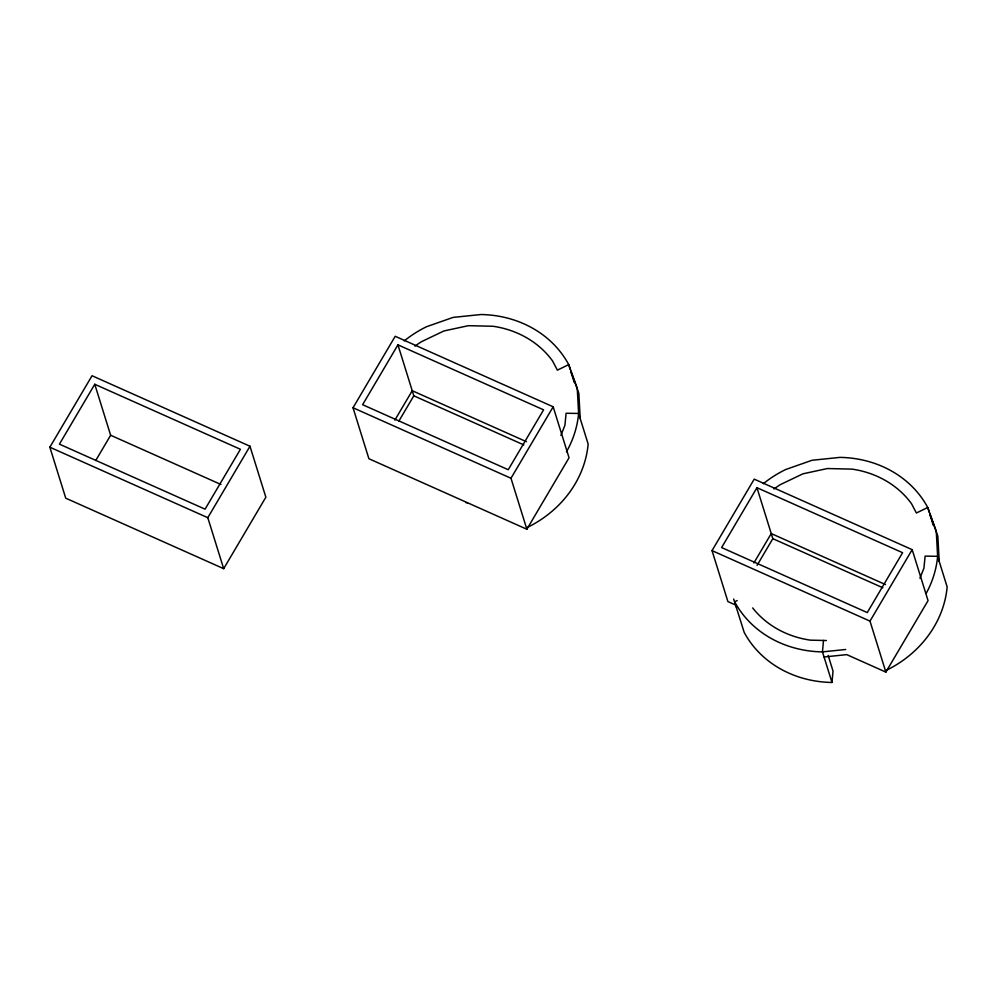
<?xml version="1.0" encoding="UTF-8"?>
<svg xmlns="http://www.w3.org/2000/svg" width="997" height="997" viewBox="0 0 997 997"><rect width="100%" height="100%" fill="white"/><g stroke="black" fill="none" stroke-linecap="round" stroke-linejoin="round"><path stroke-width="1.5" d="M823.497 640.46L822.463 651.888L831.997 682.471A107.751 96.186 -17.3 0 1 744.186 632.385L733.667 599.023M831.997 682.471L833.018 671.043L828.171 655.465M560.925 435.415L564.913 425.295L566.109 413.257L578.609 413.456L588.143 444.039A107.751 96.186 -17.3 0 1 527.363 527.425M919.932 578.272L923.932 568.153L925.116 556.114L937.629 556.314L947.15 586.897A107.751 96.186 -17.3 0 1 886.37 670.283M49.85 447.204L92.036 375.732L249.985 446.245L265.863 497.216L223.677 568.676L65.727 498.176L49.85 447.204L207.8 517.705L223.677 568.676M94.765 384.269L59.421 444.151L205.07 509.168L240.414 449.286L94.765 384.269L110.642 435.253L95.724 460.527M207.8 517.705L249.985 446.245M353.025 407.761L395.211 336.288L553.173 406.801L569.05 457.773L526.865 529.245L368.902 458.732L353.025 407.761L510.987 478.261L526.865 529.245M397.94 344.837L362.609 404.707L508.246 469.724L543.589 409.842L397.94 344.837L413.817 395.809L398.825 421.195M394.862 420.111L412.235 390.712L526.478 441.708M510.987 478.261L553.173 406.801M736.247 606.899L735.574 605.005L727.91 601.59L712.032 550.618L754.218 479.146L912.18 549.659L928.057 600.63L885.872 672.103L846.752 654.63L824.058 656.986M756.96 487.695L721.616 547.565L867.265 612.582L902.597 552.699L756.96 487.695L772.837 538.667L757.047 565.386M753.882 562.969L771.242 533.569L885.486 584.566M885.872 672.103L869.995 621.119L912.18 549.659M737.182 600.568L734.664 601.802A107.751 96.186 -17.3 0 0 822.463 651.888L845.668 649.483M466.073 502.7L467.481 502.737M826.376 640.523L810.324 640.149A95.911 85.617 -17.3 0 1 752.673 607.933M772.837 538.667L882.844 587.769M413.817 395.809L523.824 444.911M712.032 550.618L869.995 621.119M110.642 435.253L220.935 484.48M929.815 513.953L937.841 536.187L939.211 561.411M929.316 512.57L927.733 507.473A107.751 96.186 -17.3 0 0 839.923 457.386L812.081 460.265L785.549 469.575A107.751 96.186 -17.3 0 0 763.303 483.719M929.765 513.978L933.292 525.307M570.309 369.713L568.726 364.615A107.751 96.186 -17.3 0 0 480.915 314.529L453.074 317.407L426.542 326.717A107.751 96.186 -17.3 0 0 404.284 340.862M574.284 382.449L570.745 371.121L578.833 393.329L580.204 418.553M415.001 346.133A95.911 85.617 -17.3 0 1 421.382 341.747L443.902 330.967L468.353 325.683L493.066 326.268A95.911 85.617 -17.3 0 1 552.512 360.877L557.385 370.149L568.726 364.615L577.251 388.232L578.609 413.456A107.751 96.186 -17.3 0 1 566.446 451.84M926.176 593.402A107.751 96.186 -17.3 0 0 937.629 556.314L936.258 531.089L927.733 507.473L916.393 513.006L911.532 503.734A95.911 85.617 -17.3 0 0 852.074 469.126L827.36 468.54L802.909 473.824L780.389 484.604A95.911 85.617 -17.3 0 0 774.008 488.991"/></g></svg>
